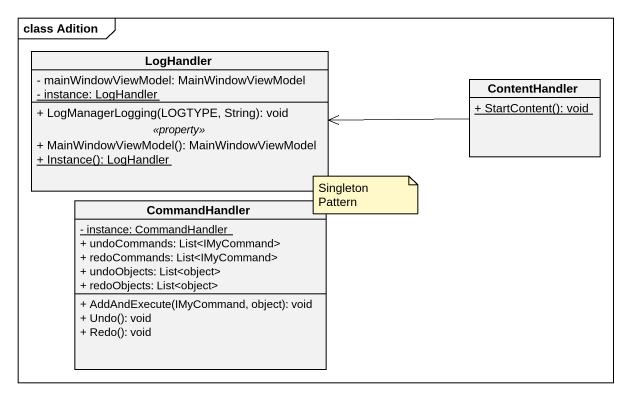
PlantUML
@startuml
mainframe class Adition
hide circle
hide empty members
skinparam classAttributeIconSize 0
class LogHandler {
  - mainWindowViewModel: MainWindowViewModel
  {static} - instance: LogHandler
  --
  + LogManagerLogging(LOGTYPE, String): void
  .. <<property>> ..
  + MainWindowViewModel(): MainWindowViewModel
  {static} + Instance(): LogHandler
}
class ContentHandler {
  {static} + StartContent(): void
}
class CommandHandler {
  {static} - instance: CommandHandler
  + undoCommands: List<IMyCommand>
  + redoCommands: List<IMyCommand>
  + undoObjects: List<object>
  + redoObjects: List<object>
  + AddAndExecute(IMyCommand, object): void
  + Undo(): void
  + Redo(): void
}
ContentHandler -left-> LogHandler
note as N1
  Singleton Pattern
end note
@enduml
